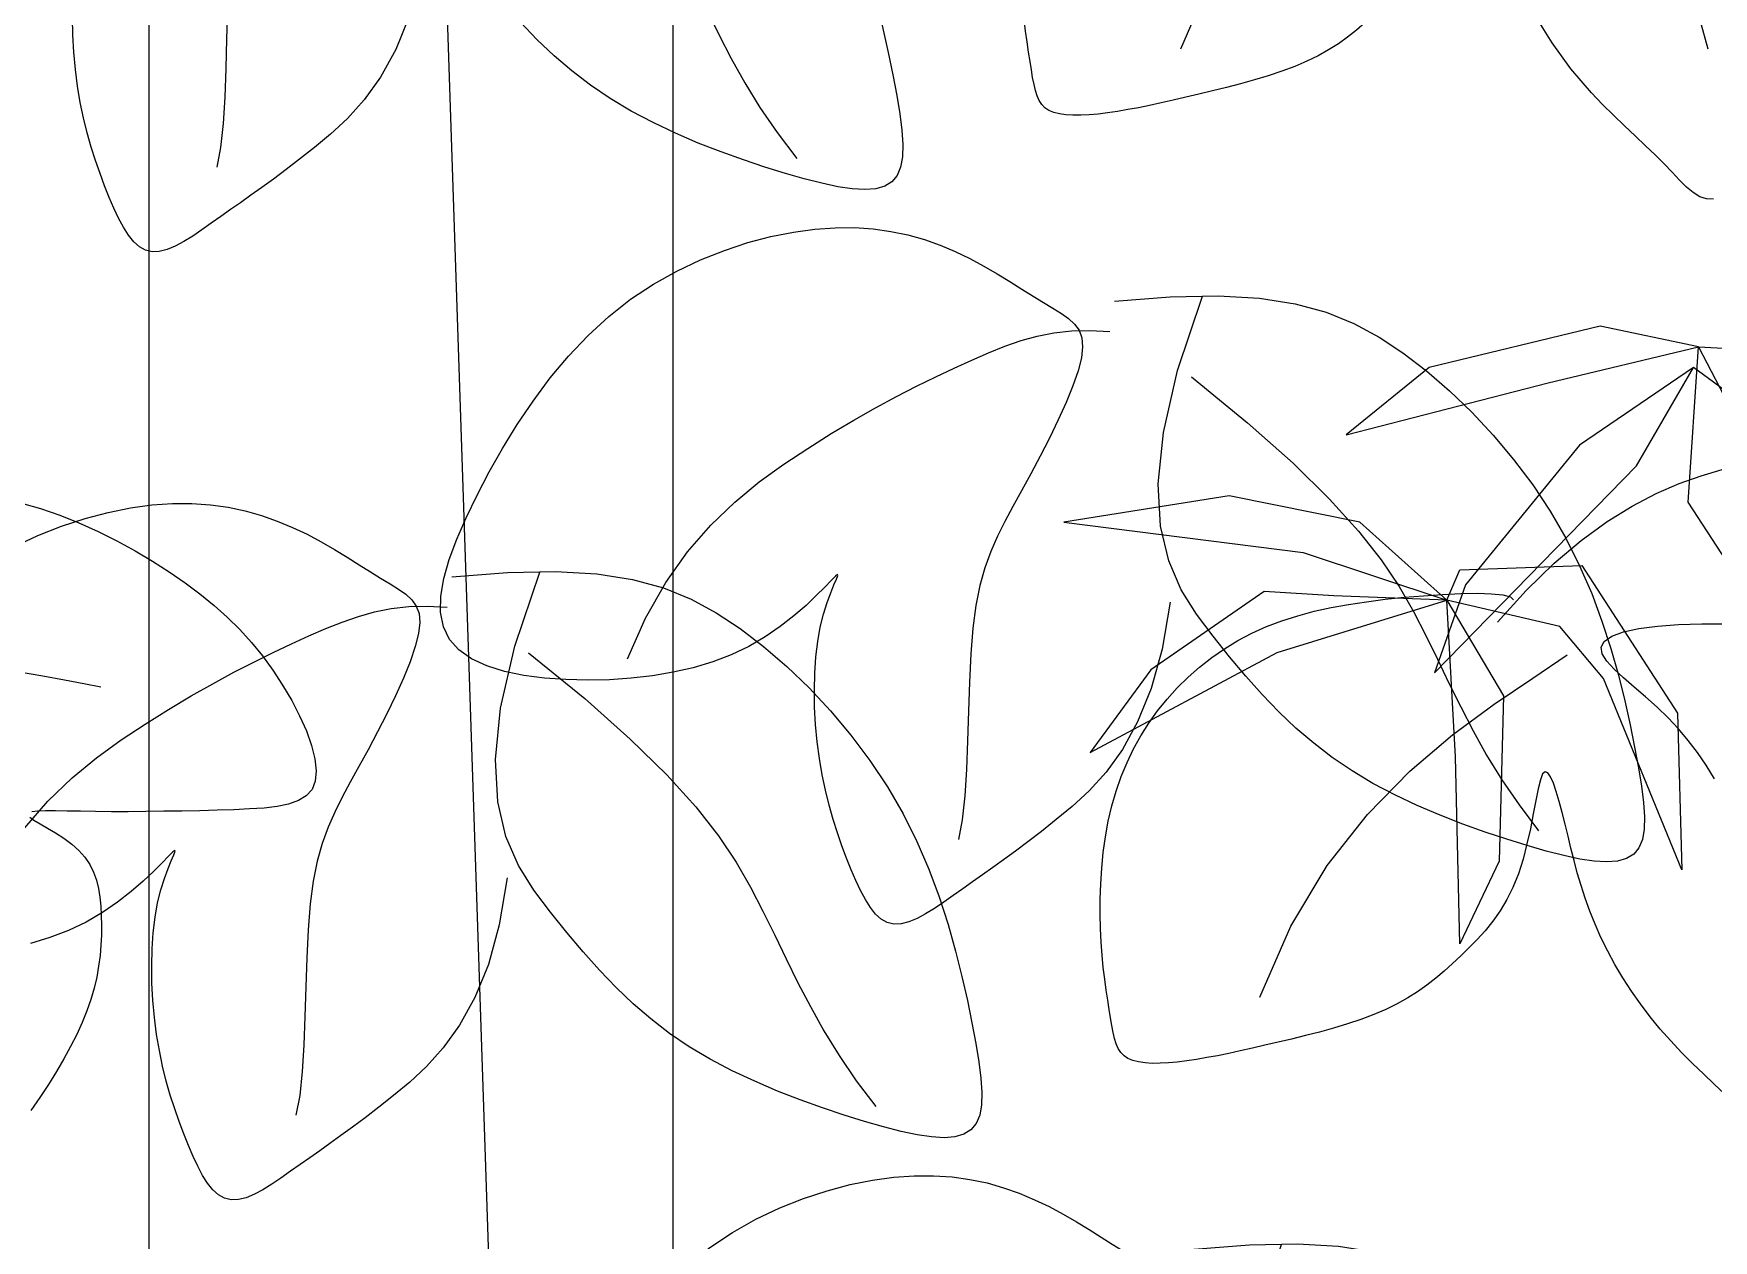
# Model space of a CAD drawing. Header units: millimetres. Extents: x 2 to 5882, y 1831 to 3462.
# Drawn here: x 633.877 to 635.665, y 2702.383 to 2703.669 of the extents above; entities that cross this region are included whole.
import ezdxf

# ---------------------------------------------------------------- set-up
doc = ezdxf.new("R2010")
doc.units = ezdxf.units.MM
for name, color, linetype in [('LH', 94, 'Continuous'), ('LV', 3, 'Continuous'), ('尺寸标注', 4, 'Continuous'), ('标注', 4, 'Continuous')]:
    doc.layers.add(name, color=color, linetype=linetype)

# ---------------------------------------------------------------- blocks, each defined once
blk = doc.blocks.new('茶')
at = {"layer": 'LH'}
for p, q in [((0.6359, 0.5138), (0.6234, 0.511)), ((0.649, 0.5158), (0.6359, 0.5138)), ((0.6627, 0.5169), (0.649, 0.5158)), ((0.6772, 0.5171), (0.6627, 0.5169)), ((0.6925, 0.5163), (0.6772, 0.5171)), ((0.7086, 0.5144), (0.6925, 0.5163)), ((0.7253, 0.5115), (0.7086, 0.5144)), ((0.6003, 0.5032), (0.5895, 0.4983)), ((0.6116, 0.5075), (0.6003, 0.5032)), ((0.6234, 0.511), (0.6116, 0.5075)), ((0.7424, 0.5074), (0.7253, 0.5115)), ((0.7598, 0.5021), (0.7424, 0.5074)), ((0.7773, 0.4955), (0.7598, 0.5021)), ((0.5791, 0.4929), (0.5691, 0.4871)), ((0.5895, 0.4983), (0.5791, 0.4929)), ((0.5597, 0.4809), (0.5507, 0.4747)), ((0.5691, 0.4871), (0.5597, 0.4809)), ((0.5422, 0.4685), (0.5342, 0.4625)), ((0.5507, 0.4747), (0.5422, 0.4685)), ((0.5267, 0.4568), (0.5198, 0.4517)), ((0.5342, 0.4625), (0.5267, 0.4568)), ((-0.5309, 0.4422), (-0.5441, 0.4373)), ((-0.4204, 0.4463), (-0.4357, 0.4494)), ((-0.4043, 0.442), (-0.4204, 0.4463)), ((-0.3874, 0.4363), (-0.4043, 0.442)), ((0.3667, 0.442), (0.3418, 0.4359)), ((0.3957, 0.4461), (0.3667, 0.442)), ((0.4297, 0.4483), (0.3957, 0.4461)), ((0.4289, 0.3956), (0.4069, 0.4467)), ((0.4693, 0.4484), (0.4297, 0.4483)), ((0.5077, 0.4429), (0.5029, 0.4389)), ((0.5134, 0.4471), (0.5077, 0.4429)), ((0.5198, 0.4517), (0.5134, 0.4471)), ((-0.5574, 0.4314), (-0.5705, 0.4248)), ((-0.5441, 0.4373), (-0.5574, 0.4314)), ((-0.3697, 0.4289), (-0.3874, 0.4363)), ((0.3418, 0.4359), (0.3203, 0.4281)), ((0.5016, 0.43), (0.4885, 0.4292)), ((0.4962, 0.4299), (0.4947, 0.4245)), ((0.499, 0.4346), (0.4962, 0.4299)), ((0.5029, 0.4389), (0.499, 0.4346)), ((0.5141, 0.4296), (0.5016, 0.43)), ((0.5261, 0.4283), (0.5141, 0.4296)), ((-0.5835, 0.4176), (-0.5962, 0.4099)), ((-0.5705, 0.4248), (-0.5835, 0.4176)), ((-0.3511, 0.4194), (-0.3697, 0.4289)), ((-0.3316, 0.4076), (-0.3511, 0.4194)), ((0.3014, 0.4186), (0.2844, 0.4074)), ((0.3203, 0.4281), (0.3014, 0.4186)), ((0.4885, 0.4292), (0.4745, 0.4272)), ((0.4947, 0.4245), (0.4947, 0.4181)), ((0.4947, 0.4181), (0.4962, 0.4104)), ((0.5378, 0.426), (0.5261, 0.4283)), ((0.5496, 0.423), (0.5378, 0.426)), ((0.5615, 0.4194), (0.5496, 0.423)), ((0.5739, 0.4152), (0.5615, 0.4194)), ((-0.5962, 0.4099), (-0.6085, 0.4018)), ((-0.3113, 0.393), (-0.3316, 0.4076)), ((0.2844, 0.4074), (0.2684, 0.3948)), ((0.4962, 0.4104), (0.4993, 0.4013)), ((0.5868, 0.4106), (0.5739, 0.4152)), ((0.6003, 0.4055), (0.5868, 0.4106)), ((0.6145, 0.3999), (0.6003, 0.4055)), ((-0.6085, 0.4018), (-0.6203, 0.3934)), ((0.2684, 0.3948), (0.2529, 0.3807)), ((0.4426, 0.3526), (0.4289, 0.3956)), ((0.4993, 0.4013), (0.5039, 0.3909)), ((0.6293, 0.3938), (0.6145, 0.3999)), ((0.6448, 0.387), (0.6293, 0.3938)), ((-0.6315, 0.3849), (-0.642, 0.3762)), ((-0.6203, 0.3934), (-0.6315, 0.3849)), ((-0.2899, 0.3755), (-0.3113, 0.393)), ((0.4195, 0.3903), (0.3825, 0.3546)), ((0.5039, 0.3909), (0.5096, 0.3796)), ((0.6608, 0.3796), (0.6448, 0.387)), ((-0.642, 0.3762), (-0.6519, 0.3675)), ((-0.2676, 0.3546), (-0.2899, 0.3755)), ((-0.2783, 0.3718), (-0.2803, 0.3695)), ((-0.2731, 0.3737), (-0.2783, 0.3718)), ((-0.2652, 0.3752), (-0.2731, 0.3737)), ((-0.2552, 0.3764), (-0.2652, 0.3752)), ((-0.2435, 0.3772), (-0.2552, 0.3764)), ((-0.2305, 0.3776), (-0.2435, 0.3772)), ((-0.2169, 0.3778), (-0.2305, 0.3776)), ((-0.2031, 0.3778), (-0.2169, 0.3778)), ((-0.1896, 0.3775), (-0.2031, 0.3778)), ((-0.1763, 0.3769), (-0.1896, 0.3775)), ((-0.1634, 0.376), (-0.1763, 0.3769)), ((-0.1508, 0.3748), (-0.1634, 0.376)), ((-0.1386, 0.3732), (-0.1508, 0.3748)), ((-0.1267, 0.371), (-0.1386, 0.3732)), ((-0.1152, 0.3684), (-0.1267, 0.371)), ((0.2529, 0.3807), (0.2377, 0.3653)), ((0.5096, 0.3796), (0.5163, 0.3677)), ((0.6776, 0.3714), (0.6608, 0.3796)), ((0.695, 0.3624), (0.6776, 0.3714)), ((-0.6612, 0.3585), (-0.6698, 0.3494)), ((-0.6519, 0.3675), (-0.6612, 0.3585)), ((-0.1041, 0.3652), (-0.1152, 0.3684)), ((-0.0933, 0.3614), (-0.1041, 0.3652)), ((-0.0829, 0.357), (-0.0933, 0.3614)), ((0.2377, 0.3653), (0.2232, 0.3488)), ((0.5163, 0.3677), (0.5235, 0.3554)), ((0.713, 0.3526), (0.695, 0.3624)), ((-0.6698, 0.3494), (-0.6779, 0.3399)), ((-0.0729, 0.352), (-0.0829, 0.357)), ((-0.0634, 0.3465), (-0.0729, 0.352)), ((-0.0542, 0.3405), (-0.0634, 0.3465)), ((0.2232, 0.3488), (0.2094, 0.3313)), ((0.3825, 0.3546), (0.3527, 0.3232)), ((0.4493, 0.3166), (0.4426, 0.3526)), ((0.5235, 0.3554), (0.5311, 0.3431)), ((0.7314, 0.3415), (0.713, 0.3526)), ((-0.6779, 0.3399), (-0.6854, 0.3301)), ((-0.4121, 0.3415), (-0.4295, 0.3399)), ((-0.3956, 0.3424), (-0.4121, 0.3415)), ((-0.3805, 0.3425), (-0.3956, 0.3424)), ((-0.3673, 0.3418), (-0.3805, 0.3425)), ((-0.3562, 0.3403), (-0.3673, 0.3418)), ((-0.3476, 0.338), (-0.3562, 0.3403)), ((-0.342, 0.3348), (-0.3476, 0.338)), ((-0.3395, 0.3308), (-0.342, 0.3348)), ((-0.0455, 0.334), (-0.0542, 0.3405)), ((-0.0372, 0.3271), (-0.0455, 0.334)), ((0.5311, 0.3431), (0.5388, 0.3311)), ((0.7499, 0.3286), (0.7314, 0.3415)), ((-0.6854, 0.3301), (-0.6924, 0.3199)), ((-0.5196, 0.3229), (-0.5359, 0.3187)), ((-0.3427, 0.3206), (-0.3399, 0.3261)), ((-0.3399, 0.3261), (-0.3395, 0.3308)), ((-0.2893, 0.3131), (-0.3149, 0.3274)), ((-0.0294, 0.3198), (-0.0372, 0.3271)), ((0.2094, 0.3313), (0.1964, 0.3129)), ((0.3527, 0.3232), (0.3289, 0.2957)), ((0.5388, 0.3311), (0.5463, 0.3198)), ((0.7683, 0.3137), (0.7499, 0.3286)), ((-0.6924, 0.3199), (-0.699, 0.3092)), ((-0.5645, 0.3109), (-0.5762, 0.3076)), ((-0.551, 0.3147), (-0.5645, 0.3109)), ((-0.5359, 0.3187), (-0.551, 0.3147)), ((-0.3535, 0.3078), (-0.3474, 0.3145)), ((-0.3474, 0.3145), (-0.3427, 0.3206)), ((-0.2604, 0.2968), (-0.2893, 0.3131)), ((-0.022, 0.312), (-0.0294, 0.3198)), ((-0.0151, 0.3039), (-0.022, 0.312)), ((0.1964, 0.3129), (0.1844, 0.2939)), ((0.4502, 0.2866), (0.4493, 0.3166)), ((0.5463, 0.3198), (0.5534, 0.3091)), ((0.7862, 0.2962), (0.7683, 0.3137)), ((-0.699, 0.3092), (-0.705, 0.2981)), ((-0.368, 0.2931), (-0.3605, 0.3006)), ((-0.3605, 0.3006), (-0.3535, 0.3078)), ((-0.0087, 0.2954), (-0.0151, 0.3039)), ((0.5534, 0.3091), (0.56, 0.299)), ((0.56, 0.299), (0.5661, 0.289)), ((-0.7105, 0.2867), (-0.7152, 0.2753)), ((-0.705, 0.2981), (-0.7105, 0.2867)), ((-0.3755, 0.2852), (-0.368, 0.2931)), ((-0.2292, 0.2776), (-0.2604, 0.2968)), ((-0.0028, 0.2865), (-0.0087, 0.2954)), ((0.0026, 0.2772), (-0.0028, 0.2865)), ((0.1844, 0.2939), (0.1736, 0.2742)), ((0.3289, 0.2957), (0.3104, 0.2714)), ((0.4464, 0.2615), (0.4502, 0.2866)), ((0.5661, 0.289), (0.5717, 0.2786)), ((-0.7152, 0.2753), (-0.7191, 0.2642)), ((-0.3894, 0.2685), (-0.3827, 0.277)), ((-0.3827, 0.277), (-0.3755, 0.2852)), ((-0.1968, 0.2544), (-0.2292, 0.2776)), ((0.0076, 0.2676), (0.0026, 0.2772)), ((0.5717, 0.2786), (0.5768, 0.2675)), ((-0.7191, 0.2642), (-0.7219, 0.2537)), ((-0.3956, 0.2598), (-0.3894, 0.2685)), ((0.012, 0.2577), (0.0076, 0.2676)), ((0.1736, 0.2742), (0.1641, 0.2541)), ((0.3104, 0.2714), (0.2961, 0.2496)), ((0.5768, 0.2675), (0.5814, 0.2552)), ((0.6813, 0.2706), (0.6814, 0.2713)), ((0.6825, 0.2682), (0.6813, 0.2706)), ((0.6814, 0.2713), (0.683, 0.2703)), ((0.6846, 0.2642), (0.6825, 0.2682)), ((0.683, 0.2703), (0.6863, 0.2675)), ((0.6873, 0.2588), (0.6846, 0.2642)), ((0.6863, 0.2675), (0.6912, 0.2632)), ((0.6912, 0.2632), (0.6977, 0.2577)), ((-0.7219, 0.2537), (-0.7235, 0.244)), ((-0.4068, 0.2411), (-0.4014, 0.2506)), ((-0.4014, 0.2506), (-0.3956, 0.2598)), ((-0.1643, 0.2264), (-0.1968, 0.2544)), ((0.0159, 0.2474), (0.012, 0.2577)), ((0.1641, 0.2541), (0.156, 0.2338)), ((0.4392, 0.2403), (0.4464, 0.2615)), ((0.5814, 0.2552), (0.5854, 0.2413)), ((0.6905, 0.2521), (0.6873, 0.2588)), ((0.6937, 0.2442), (0.6905, 0.2521)), ((0.6977, 0.2577), (0.7056, 0.2514)), ((0.7056, 0.2514), (0.7148, 0.2447)), ((-0.7235, 0.244), (-0.7237, 0.2354)), ((-0.4118, 0.2311), (-0.4068, 0.2411)), ((-0.2977, 0.2375), (-0.296, 0.2422)), ((-0.296, 0.2422), (-0.2943, 0.2452)), ((-0.2943, 0.2452), (-0.2925, 0.2461)), ((-0.2925, 0.2461), (-0.2906, 0.2447)), ((-0.2906, 0.2447), (-0.2887, 0.2406)), ((-0.2887, 0.2406), (-0.2865, 0.2343)), ((0.0194, 0.2368), (0.0159, 0.2474)), ((0.2961, 0.2496), (0.285, 0.2298)), ((0.4298, 0.222), (0.4392, 0.2403)), ((0.5854, 0.2413), (0.5889, 0.2254)), ((0.6968, 0.2352), (0.6937, 0.2442)), ((0.7148, 0.2447), (0.7251, 0.238)), ((-0.7237, 0.2354), (-0.7224, 0.2281)), ((-0.7224, 0.2281), (-0.7196, 0.2225)), ((-0.3007, 0.2241), (-0.2992, 0.2313)), ((-0.2992, 0.2313), (-0.2977, 0.2375)), ((-0.2865, 0.2343), (-0.2842, 0.2263)), ((0.0223, 0.2259), (0.0194, 0.2368)), ((0.156, 0.2338), (0.1491, 0.2134)), ((0.285, 0.2298), (0.2763, 0.2113)), ((0.4479, 0.2322), (0.4563, 0.1995)), ((0.6994, 0.2252), (0.6968, 0.2352)), ((0.7251, 0.238), (0.7363, 0.2315)), ((0.7363, 0.2315), (0.7485, 0.2257)), ((-0.7196, 0.2225), (-0.7152, 0.2183)), ((-0.7152, 0.2183), (-0.7094, 0.2154)), ((-0.7094, 0.2154), (-0.7022, 0.2135)), ((-0.6389, 0.2141), (-0.6263, 0.2149)), ((-0.6263, 0.2149), (-0.6135, 0.2158)), ((-0.6135, 0.2158), (-0.6008, 0.2167)), ((-0.6008, 0.2167), (-0.5883, 0.2176)), ((-0.5883, 0.2176), (-0.5764, 0.2186)), ((-0.5764, 0.2186), (-0.5651, 0.2197)), ((-0.5651, 0.2197), (-0.5546, 0.2207)), ((-0.5546, 0.2207), (-0.5452, 0.2217)), ((-0.5452, 0.2217), (-0.5368, 0.2225)), ((-0.5368, 0.2225), (-0.5298, 0.2231)), ((-0.5298, 0.2231), (-0.5242, 0.2233)), ((-0.5211, 0.2172), (-0.5252, 0.2143)), ((-0.5242, 0.2233), (-0.5201, 0.2232)), ((-0.5183, 0.2196), (-0.5211, 0.2172)), ((-0.3035, 0.2077), (-0.3022, 0.2161)), ((-0.3022, 0.2161), (-0.3007, 0.2241)), ((-0.2842, 0.2263), (-0.2816, 0.2169)), ((-0.2816, 0.2169), (-0.2787, 0.2066)), ((-0.1329, 0.1926), (-0.1643, 0.2264)), ((0.0248, 0.2149), (0.0223, 0.2259)), ((0.0268, 0.2039), (0.0248, 0.2149)), ((0.4194, 0.2055), (0.4298, 0.222)), ((0.5889, 0.2254), (0.5919, 0.2073)), ((0.7016, 0.2143), (0.6994, 0.2252)), ((0.7485, 0.2257), (0.7614, 0.2208)), ((0.7614, 0.2208), (0.7749, 0.2169)), ((0.7749, 0.2169), (0.789, 0.2139)), ((-0.7022, 0.2135), (-0.6939, 0.2125)), ((-0.6939, 0.2125), (-0.6846, 0.2122)), ((-0.6846, 0.2122), (-0.6743, 0.2124)), ((-0.6743, 0.2124), (-0.6631, 0.2128)), ((-0.6631, 0.2128), (-0.6513, 0.2134)), ((-0.6513, 0.2134), (-0.6389, 0.2141)), ((-0.5355, 0.2069), (-0.5411, 0.2027)), ((-0.5301, 0.2108), (-0.5355, 0.2069)), ((-0.5252, 0.2143), (-0.5301, 0.2108)), ((-0.3049, 0.1991), (-0.3035, 0.2077)), ((-0.2787, 0.2066), (-0.2754, 0.196)), ((0.0285, 0.1929), (0.0268, 0.2039)), ((0.1491, 0.2134), (0.1435, 0.1932)), ((0.2763, 0.2113), (0.269, 0.1935)), ((0.4089, 0.19), (0.4194, 0.2055)), ((0.5919, 0.2073), (0.5945, 0.1875)), ((0.7034, 0.2029), (0.7016, 0.2143)), ((0.7046, 0.191), (0.7034, 0.2029)), ((-0.5511, 0.1931), (-0.555, 0.188)), ((-0.5464, 0.198), (-0.5511, 0.1931)), ((-0.5411, 0.2027), (-0.5464, 0.198)), ((-0.3063, 0.1904), (-0.3049, 0.1991)), ((-0.2754, 0.196), (-0.2717, 0.1854)), ((-0.1035, 0.1519), (-0.1329, 0.1926)), ((0.0297, 0.1821), (0.0285, 0.1929)), ((0.1435, 0.1932), (0.1388, 0.1733)), ((0.269, 0.1935), (0.2621, 0.176)), ((0.4563, 0.1995), (0.4664, 0.1721)), ((0.7055, 0.1788), (0.7046, 0.191)), ((-0.558, 0.1826), (-0.5602, 0.1769)), ((-0.555, 0.188), (-0.558, 0.1826)), ((-0.3093, 0.1726), (-0.3077, 0.1815)), ((-0.3077, 0.1815), (-0.3063, 0.1904)), ((-0.2717, 0.1854), (-0.2676, 0.1753)), ((0.0307, 0.1715), (0.0297, 0.1821)), ((0.3986, 0.1753), (0.4089, 0.19)), ((0.5945, 0.1875), (0.5969, 0.1669)), ((-0.5617, 0.1711), (-0.5627, 0.165)), ((-0.5602, 0.1769), (-0.5617, 0.1711)), ((-0.3112, 0.1634), (-0.3093, 0.1726)), ((-0.2676, 0.1753), (-0.2629, 0.1661)), ((0.0313, 0.1614), (0.0307, 0.1715)), ((0.1388, 0.1733), (0.1351, 0.154)), ((0.2621, 0.176), (0.2554, 0.1585)), ((0.3881, 0.1614), (0.3986, 0.1753)), ((0.4664, 0.1721), (0.4779, 0.1494)), ((0.7058, 0.1665), (0.7055, 0.1788)), ((-0.5632, 0.1588), (-0.5633, 0.1523)), ((-0.5627, 0.165), (-0.5632, 0.1588)), ((-0.3133, 0.1542), (-0.3112, 0.1634)), ((-0.2629, 0.1661), (-0.2579, 0.1578)), ((-0.2579, 0.1578), (-0.2524, 0.1503)), ((0.0316, 0.1516), (0.0313, 0.1614)), ((0.2554, 0.1585), (0.2485, 0.1409)), ((0.3774, 0.1482), (0.3881, 0.1614)), ((0.5969, 0.1669), (0.5992, 0.1461)), ((0.7057, 0.1542), (0.7058, 0.1665)), ((-0.5633, 0.1523), (-0.5631, 0.1457)), ((-0.5631, 0.1457), (-0.5627, 0.1389)), ((-0.3188, 0.1352), (-0.3159, 0.1448)), ((-0.3159, 0.1448), (-0.3133, 0.1542)), ((-0.2524, 0.1503), (-0.2466, 0.1434)), ((-0.2466, 0.1434), (-0.2406, 0.1371)), ((-0.0774, 0.1035), (-0.1035, 0.1519)), ((0.0317, 0.1423), (0.0316, 0.1516)), ((0.1351, 0.154), (0.1321, 0.1356)), ((0.3663, 0.1357), (0.3774, 0.1482)), ((0.4779, 0.1494), (0.4903, 0.1308)), ((0.5992, 0.1461), (0.6017, 0.1259)), ((0.7052, 0.1422), (0.7057, 0.1542)), ((-0.5627, 0.1389), (-0.5621, 0.1319)), ((-0.5621, 0.1319), (-0.5611, 0.1248)), ((-0.3222, 0.1254), (-0.3188, 0.1352)), ((-0.2406, 0.1371), (-0.2345, 0.1313)), ((-0.2345, 0.1313), (-0.2282, 0.1259)), ((0.0313, 0.1252), (0.0316, 0.1335)), ((0.0316, 0.1335), (0.0317, 0.1423)), ((0.1321, 0.1356), (0.1297, 0.1182)), ((0.2485, 0.1409), (0.2411, 0.1232)), ((0.3546, 0.1239), (0.3663, 0.1357)), ((0.7042, 0.1306), (0.7052, 0.1422)), ((-0.5611, 0.1248), (-0.5599, 0.1175)), ((-0.3262, 0.1155), (-0.3222, 0.1254)), ((-0.2282, 0.1259), (-0.2219, 0.1207)), ((-0.2219, 0.1207), (-0.2156, 0.1158)), ((0.0309, 0.1175), (0.0313, 0.1252)), ((0.2411, 0.1232), (0.233, 0.1052)), ((0.3423, 0.1126), (0.3546, 0.1239)), ((0.4903, 0.1308), (0.5032, 0.1157)), ((0.6017, 0.1259), (0.6044, 0.1072)), ((0.7011, 0.1086), (0.7028, 0.1194)), ((0.7028, 0.1194), (0.7042, 0.1306)), ((-0.5599, 0.1175), (-0.5582, 0.11)), ((-0.5582, 0.11), (-0.5562, 0.1025)), ((-0.3305, 0.1056), (-0.3262, 0.1155)), ((-0.2156, 0.1158), (-0.2093, 0.111)), ((-0.2093, 0.111), (-0.2029, 0.1064)), ((0.0299, 0.1036), (0.0304, 0.1103)), ((0.0304, 0.1103), (0.0309, 0.1175)), ((0.1297, 0.1182), (0.1278, 0.1021)), ((0.3291, 0.102), (0.3423, 0.1126)), ((0.5032, 0.1157), (0.5162, 0.1035)), ((0.6991, 0.0983), (0.7011, 0.1086)), ((-0.5562, 0.1025), (-0.5537, 0.0948)), ((-0.4504, 0.0723), (-0.4458, 0.0975)), ((-0.3406, 0.0858), (-0.3354, 0.0957)), ((-0.3354, 0.0957), (-0.3305, 0.1056)), ((-0.2029, 0.1064), (-0.1962, 0.102)), ((-0.1962, 0.102), (-0.1893, 0.0979)), ((-0.1893, 0.0979), (-0.182, 0.0941)), ((0.029, 0.092), (0.0294, 0.0975)), ((0.0294, 0.0975), (0.0299, 0.1036)), ((0.1278, 0.1021), (0.1262, 0.0874)), ((0.233, 0.1052), (0.2237, 0.0869)), ((0.3151, 0.092), (0.3291, 0.102)), ((0.5162, 0.1035), (0.529, 0.0934)), ((0.6044, 0.1072), (0.6076, 0.0905)), ((0.6968, 0.0885), (0.6991, 0.0983)), ((-0.5537, 0.0948), (-0.5507, 0.087)), ((-0.5507, 0.087), (-0.5472, 0.0791)), ((-0.3463, 0.0761), (-0.3406, 0.0858)), ((-0.182, 0.0941), (-0.1742, 0.0905)), ((-0.1742, 0.0905), (-0.1659, 0.0873)), ((-0.1659, 0.0873), (-0.157, 0.0843)), ((-0.157, 0.0843), (-0.1476, 0.0817)), ((0.0278, 0.0827), (0.0284, 0.0871)), ((0.0284, 0.0871), (0.029, 0.092)), ((0.1262, 0.0874), (0.1252, 0.0742)), ((0.2237, 0.0869), (0.213, 0.0681)), ((0.3002, 0.0825), (0.3151, 0.092)), ((0.529, 0.0934), (0.5412, 0.085)), ((0.5412, 0.085), (0.5524, 0.0775)), ((0.6076, 0.0905), (0.6115, 0.0768)), ((0.6944, 0.0791), (0.6968, 0.0885)), ((-0.5472, 0.0791), (-0.5432, 0.0711)), ((-0.3523, 0.0665), (-0.3463, 0.0761)), ((-0.1476, 0.0817), (-0.1378, 0.0793)), ((-0.1378, 0.0793), (-0.1278, 0.0772)), ((-0.1278, 0.0772), (-0.1176, 0.0752)), ((-0.1176, 0.0752), (-0.1075, 0.0735)), ((-0.1075, 0.0735), (-0.0974, 0.0719)), ((-0.0974, 0.0719), (-0.0876, 0.0704)), ((0.0221, 0.0699), (0.0242, 0.0724)), ((0.0242, 0.0724), (0.0258, 0.0754)), ((0.0258, 0.0754), (0.0269, 0.0788)), ((0.0269, 0.0788), (0.0278, 0.0827)), ((0.1252, 0.0742), (0.1247, 0.0625)), ((0.2694, 0.0654), (0.2849, 0.0737)), ((0.2849, 0.0737), (0.3002, 0.0825)), ((0.5524, 0.0775), (0.5626, 0.0709)), ((0.6919, 0.0701), (0.6944, 0.0791)), ((-0.5432, 0.0711), (-0.5387, 0.063)), ((-0.5387, 0.063), (-0.5336, 0.0548)), ((-0.3588, 0.0572), (-0.3523, 0.0665)), ((-0.0876, 0.0704), (-0.0782, 0.069)), ((-0.0782, 0.069), (-0.0691, 0.0677)), ((-0.0691, 0.0677), (-0.0604, 0.0665)), ((-0.0604, 0.0665), (-0.0521, 0.0654)), ((-0.0521, 0.0654), (-0.0441, 0.0644)), ((-0.0441, 0.0644), (-0.0364, 0.0637)), ((-0.0364, 0.0637), (-0.029, 0.063)), ((-0.029, 0.063), (-0.0219, 0.0626)), ((-0.0219, 0.0626), (-0.0152, 0.0623)), ((-0.0152, 0.0623), (-0.0088, 0.0623)), ((-0.0088, 0.0623), (-0.0029, 0.0625)), ((-0.0029, 0.0625), (0.0027, 0.0629)), ((0.0027, 0.0629), (0.0077, 0.0636)), ((0.0077, 0.0636), (0.0122, 0.0647)), ((0.0122, 0.0647), (0.0162, 0.0661)), ((0.0162, 0.0661), (0.0195, 0.0678)), ((0.0195, 0.0678), (0.0221, 0.0699)), ((0.1247, 0.0625), (0.1249, 0.0523)), ((0.213, 0.0681), (0.2006, 0.0487)), ((0.2538, 0.0578), (0.2694, 0.0654)), ((0.5626, 0.0709), (0.572, 0.065)), ((0.572, 0.065), (0.5808, 0.0597)), ((0.5808, 0.0597), (0.589, 0.0548)), ((0.6866, 0.0537), (0.6893, 0.0617)), ((0.6893, 0.0617), (0.6919, 0.0701)), ((-0.5336, 0.0548), (-0.5281, 0.0465)), ((-0.3725, 0.0394), (-0.3655, 0.0482)), ((-0.3655, 0.0482), (-0.3588, 0.0572)), ((0.1249, 0.0523), (0.1258, 0.0436)), ((0.2237, 0.0444), (0.2385, 0.0508)), ((0.2385, 0.0508), (0.2538, 0.0578)), ((0.589, 0.0548), (0.5967, 0.0502)), ((0.5967, 0.0502), (0.6042, 0.0459)), ((0.6839, 0.0464), (0.6866, 0.0537)), ((-0.5281, 0.0465), (-0.5222, 0.038)), ((-0.5222, 0.038), (-0.5158, 0.0294)), ((-0.3796, 0.031), (-0.3725, 0.0394)), ((0.1258, 0.0436), (0.1277, 0.0364)), ((0.1277, 0.0364), (0.1307, 0.0307)), ((0.1965, 0.0338), (0.2096, 0.0388)), ((0.2096, 0.0388), (0.2237, 0.0444)), ((0.6042, 0.0459), (0.6114, 0.0416)), ((0.6114, 0.0416), (0.6186, 0.0374)), ((0.6186, 0.0374), (0.6257, 0.0332)), ((0.6779, 0.0339), (0.681, 0.0397)), ((0.681, 0.0397), (0.6839, 0.0464)), ((-0.5158, 0.0294), (-0.5089, 0.0207)), ((-0.3867, 0.0229), (-0.3796, 0.031)), ((0.1307, 0.0307), (0.1348, 0.0265)), ((0.1348, 0.0265), (0.1401, 0.0239)), ((0.1401, 0.0239), (0.1466, 0.0226)), ((0.1543, 0.0226), (0.1632, 0.0239)), ((0.1632, 0.0239), (0.1732, 0.0262)), ((0.1732, 0.0262), (0.1843, 0.0296)), ((0.1843, 0.0296), (0.1965, 0.0338)), ((0.6257, 0.0332), (0.6325, 0.0294)), ((0.6325, 0.0294), (0.6392, 0.026)), ((0.6392, 0.026), (0.6455, 0.0233)), ((0.6668, 0.0222), (0.6709, 0.025)), ((0.6709, 0.025), (0.6746, 0.0289)), ((0.6746, 0.0289), (0.6779, 0.0339)), ((-0.5089, 0.0207), (-0.5017, 0.0119)), ((-0.4004, 0.0076), (-0.3937, 0.0151)), ((-0.3937, 0.0151), (-0.3867, 0.0229)), ((0.1466, 0.0226), (0.1543, 0.0226)), ((0.6455, 0.0233), (0.6515, 0.0213)), ((0.6515, 0.0213), (0.6571, 0.0204)), ((0.6571, 0.0204), (0.6622, 0.0207)), ((0.6622, 0.0207), (0.6668, 0.0222)), ((-0.4125, -0.0064), (-0.4067, 0.0005)), ((-0.4067, 0.0005), (-0.4004, 0.0076)), ((-0.4178, -0.0128), (-0.4125, -0.0064)), ((0.1384, -0.0085), (0.1265, -0.012)), ((0.1508, -0.0057), (0.1384, -0.0085)), ((0.1639, -0.0037), (0.1508, -0.0057)), ((0.1776, -0.0026), (0.1639, -0.0037)), ((0.1921, -0.0024), (0.1776, -0.0026)), ((0.2074, -0.0032), (0.1921, -0.0024)), ((0.2235, -0.005), (0.2074, -0.0032)), ((0.2402, -0.008), (0.2235, -0.005)), ((0.2573, -0.0121), (0.2402, -0.008)), ((-0.4271, -0.0241), (-0.4226, -0.0188)), ((-0.4226, -0.0188), (-0.4178, -0.0128)), ((0.1044, -0.0212), (0.094, -0.0266)), ((0.1152, -0.0163), (0.1044, -0.0212)), ((0.1265, -0.012), (0.1152, -0.0163)), ((0.2747, -0.0174), (0.2573, -0.0121)), ((0.2922, -0.024), (0.2747, -0.0174)), ((-0.4455, -0.0342), (-0.4405, -0.0337)), ((-0.4405, -0.0337), (-0.4359, -0.0317)), ((-0.4359, -0.0317), (-0.4314, -0.0284)), ((-0.4314, -0.0284), (-0.4271, -0.0241)), ((0.0841, -0.0324), (0.0746, -0.0386)), ((0.094, -0.0266), (0.0841, -0.0324)), ((0.3095, -0.0319), (0.2922, -0.024)), ((0.3265, -0.0412), (0.3095, -0.0319)), ((0.0656, -0.0448), (0.0571, -0.051)), ((0.0746, -0.0386), (0.0656, -0.0448)), ((0.343, -0.052), (0.3265, -0.0412)), ((0.0491, -0.057), (0.0416, -0.0627)), ((0.0571, -0.051), (0.0491, -0.057)), ((0.3587, -0.0642), (0.343, -0.052)), ((-0.0554, -0.0712), (-0.0894, -0.0734)), ((-0.0158, -0.0711), (-0.0554, -0.0712)), ((0.0347, -0.0678), (0.0283, -0.0724)), ((0.0416, -0.0627), (0.0347, -0.0678)), ((0.3738, -0.0777), (0.3587, -0.0642)), ((-0.1184, -0.0775), (-0.1433, -0.0836)), ((-0.0894, -0.0734), (-0.1184, -0.0775)), ((-0.0562, -0.1239), (-0.0782, -0.0728)), ((0.0178, -0.0806), (0.0139, -0.0849)), ((0.0226, -0.0766), (0.0178, -0.0806)), ((0.0283, -0.0724), (0.0226, -0.0766)), ((0.388, -0.0921), (0.3738, -0.0777)), ((-0.1648, -0.0914), (-0.1836, -0.1009)), ((-0.1433, -0.0836), (-0.1648, -0.0914)), ((0.0034, -0.0903), (-0.0106, -0.0923)), ((0.0165, -0.0895), (0.0034, -0.0903)), ((0.0111, -0.0896), (0.0096, -0.095)), ((0.0096, -0.095), (0.0096, -0.1014)), ((0.0139, -0.0849), (0.0111, -0.0896)), ((0.029, -0.0899), (0.0165, -0.0895)), ((0.041, -0.0912), (0.029, -0.0899)), ((0.0527, -0.0935), (0.041, -0.0912)), ((0.0645, -0.0965), (0.0527, -0.0935)), ((0.4015, -0.1074), (0.388, -0.0921)), ((-0.1836, -0.1009), (-0.2007, -0.1121)), ((0.0096, -0.1014), (0.0111, -0.1091)), ((0.0764, -0.1001), (0.0645, -0.0965)), ((0.0888, -0.1043), (0.0764, -0.1001)), ((0.1017, -0.1089), (0.0888, -0.1043)), ((-0.2007, -0.1121), (-0.2167, -0.1247)), ((0.0111, -0.1091), (0.0142, -0.1182)), ((0.0142, -0.1182), (0.0188, -0.1286)), ((0.1152, -0.114), (0.1017, -0.1089)), ((0.1294, -0.1196), (0.1152, -0.114)), ((0.4141, -0.1231), (0.4015, -0.1074)), ((-0.2167, -0.1247), (-0.2322, -0.1388)), ((-0.0656, -0.1292), (-0.1026, -0.1649)), ((-0.0425, -0.1669), (-0.0562, -0.1239)), ((0.0188, -0.1286), (0.0245, -0.1399)), ((0.1442, -0.1257), (0.1294, -0.1196)), ((0.1597, -0.1325), (0.1442, -0.1257)), ((0.4259, -0.1391), (0.4141, -0.1231)), ((-0.2322, -0.1388), (-0.2474, -0.1542)), ((0.0245, -0.1399), (0.0312, -0.1518)), ((0.1758, -0.1399), (0.1597, -0.1325)), ((0.1925, -0.1481), (0.1758, -0.1399)), ((0.4367, -0.155), (0.4259, -0.1391)), ((-0.2474, -0.1542), (-0.2619, -0.1707)), ((0.0312, -0.1518), (0.0384, -0.1641)), ((0.2099, -0.1571), (0.1925, -0.1481)), ((-0.1026, -0.1649), (-0.1324, -0.1963)), ((-0.0358, -0.2029), (-0.0425, -0.1669)), ((0.0384, -0.1641), (0.046, -0.1764)), ((0.2279, -0.1669), (0.2099, -0.1571)), ((0.2463, -0.178), (0.2279, -0.1669)), ((0.4467, -0.1707), (0.4367, -0.155)), ((-0.2619, -0.1707), (-0.2757, -0.1882)), ((0.046, -0.1764), (0.0537, -0.1884)), ((0.2648, -0.1909), (0.2463, -0.178)), ((0.4558, -0.186), (0.4467, -0.1707)), ((-0.2757, -0.1882), (-0.2887, -0.2066)), ((0.0537, -0.1884), (0.0612, -0.1997)), ((0.4636, -0.2006), (0.4558, -0.186)), ((-0.1324, -0.1963), (-0.1562, -0.2238)), ((0.0612, -0.1997), (0.0683, -0.2103)), ((0.2832, -0.2058), (0.2648, -0.1909)), ((0.4702, -0.2145), (0.4636, -0.2006)), ((-0.2887, -0.2066), (-0.3007, -0.2256)), ((-0.0349, -0.2329), (-0.0358, -0.2029)), ((0.0683, -0.2103), (0.0749, -0.2205)), ((0.3011, -0.2233), (0.2832, -0.2058)), ((0.4751, -0.2277), (0.4702, -0.2145)), ((-0.3007, -0.2256), (-0.3115, -0.2453)), ((-0.1562, -0.2238), (-0.1747, -0.2481)), ((0.0749, -0.2205), (0.081, -0.2305)), ((0.3184, -0.2437), (0.3011, -0.2233)), ((-0.0387, -0.258), (-0.0349, -0.2329)), ((0.081, -0.2305), (0.0866, -0.2409)), ((0.4782, -0.2401), (0.4751, -0.2277)), ((-0.3115, -0.2453), (-0.321, -0.2654)), ((-0.1747, -0.2481), (-0.189, -0.2699)), ((0.0866, -0.2409), (0.0917, -0.252)), ((0.1962, -0.2489), (0.1963, -0.2482)), ((0.1974, -0.2513), (0.1962, -0.2489)), ((0.1963, -0.2482), (0.1979, -0.2492)), ((0.1979, -0.2492), (0.2012, -0.252)), ((0.3347, -0.2676), (0.3184, -0.2437)), ((0.4794, -0.2514), (0.4782, -0.2401)), ((-0.0459, -0.2792), (-0.0387, -0.258)), ((0.0917, -0.252), (0.0963, -0.2643)), ((0.1995, -0.2553), (0.1974, -0.2513)), ((0.2022, -0.2607), (0.1995, -0.2553)), ((0.2012, -0.252), (0.2062, -0.2563)), ((0.2054, -0.2674), (0.2022, -0.2607)), ((0.2062, -0.2563), (0.2127, -0.2618)), ((0.2127, -0.2618), (0.2205, -0.2681)), ((0.4747, -0.2711), (0.4783, -0.2618)), ((0.4783, -0.2618), (0.4794, -0.2514)), ((-0.321, -0.2654), (-0.3291, -0.2857)), ((-0.189, -0.2699), (-0.2001, -0.2897)), ((0.0963, -0.2643), (0.1003, -0.2782)), ((0.2086, -0.2753), (0.2054, -0.2674)), ((0.2205, -0.2681), (0.2297, -0.2748)), ((0.3498, -0.2953), (0.3347, -0.2676)), ((0.4686, -0.2792), (0.4747, -0.2711)), ((-0.3291, -0.2857), (-0.336, -0.3061)), ((-0.0553, -0.2975), (-0.0459, -0.2792)), ((0.1003, -0.2782), (0.1038, -0.2941)), ((0.2117, -0.2843), (0.2086, -0.2753)), ((0.2143, -0.2943), (0.2117, -0.2843)), ((0.2297, -0.2748), (0.24, -0.2815)), ((0.24, -0.2815), (0.2513, -0.288)), ((0.4498, -0.292), (0.4602, -0.2861)), ((0.4602, -0.2861), (0.4686, -0.2792)), ((-0.2001, -0.2897), (-0.2088, -0.3082)), ((-0.0657, -0.314), (-0.0553, -0.2975)), ((-0.0372, -0.2873), (-0.0288, -0.32)), ((0.1038, -0.2941), (0.1068, -0.3122)), ((0.2165, -0.3052), (0.2143, -0.2943)), ((0.2513, -0.288), (0.2634, -0.2938)), ((0.2634, -0.2938), (0.2763, -0.2987)), ((0.4242, -0.301), (0.4377, -0.297)), ((0.4377, -0.297), (0.4498, -0.292)), ((-0.336, -0.3061), (-0.3416, -0.3263)), ((-0.2088, -0.3082), (-0.2161, -0.326)), ((0.2183, -0.3166), (0.2165, -0.3052)), ((0.2763, -0.2987), (0.2898, -0.3026)), ((0.2898, -0.3026), (0.3039, -0.3056)), ((0.3039, -0.3056), (0.3184, -0.3076)), ((0.3184, -0.3076), (0.3333, -0.3089)), ((0.3333, -0.3089), (0.3485, -0.3094)), ((0.3485, -0.3094), (0.3639, -0.3091)), ((0.3639, -0.3091), (0.3793, -0.3081)), ((0.3793, -0.3081), (0.3947, -0.3065)), ((0.3947, -0.3065), (0.4098, -0.3041)), ((0.4098, -0.3041), (0.4242, -0.301)), ((-0.0761, -0.3295), (-0.0657, -0.314)), ((-0.0288, -0.32), (-0.0187, -0.3474)), ((0.1068, -0.3122), (0.1094, -0.332)), ((0.2195, -0.3285), (0.2183, -0.3166)), ((-0.3416, -0.3263), (-0.3463, -0.3462)), ((-0.2161, -0.326), (-0.223, -0.3435)), ((-0.0865, -0.3442), (-0.0761, -0.3295)), ((0.1094, -0.332), (0.1118, -0.3526)), ((0.2204, -0.3407), (0.2195, -0.3285)), ((-0.223, -0.3435), (-0.2297, -0.361)), ((-0.097, -0.3581), (-0.0865, -0.3442)), ((0.2207, -0.353), (0.2204, -0.3407)), ((-0.3463, -0.3462), (-0.35, -0.3655)), ((-0.0187, -0.3474), (-0.0072, -0.3701)), ((0.1118, -0.3526), (0.1142, -0.3734)), ((0.2206, -0.3653), (0.2207, -0.353)), ((-0.35, -0.3655), (-0.353, -0.3839)), ((-0.2297, -0.361), (-0.2366, -0.3786)), ((-0.1077, -0.3713), (-0.097, -0.3581)), ((0.2201, -0.3773), (0.2206, -0.3653)), ((-0.2366, -0.3786), (-0.244, -0.3963)), ((-0.1188, -0.3838), (-0.1077, -0.3713)), ((-0.0072, -0.3701), (0.0052, -0.3887)), ((0.1142, -0.3734), (0.1166, -0.3936)), ((0.2191, -0.3889), (0.2201, -0.3773)), ((-0.353, -0.3839), (-0.3554, -0.4013)), ((-0.1305, -0.3956), (-0.1188, -0.3838)), ((0.0052, -0.3887), (0.0181, -0.4038)), ((0.2177, -0.4001), (0.2191, -0.3889)), ((-0.3554, -0.4013), (-0.3573, -0.4174)), ((-0.244, -0.3963), (-0.2521, -0.4143)), ((-0.1428, -0.4069), (-0.1305, -0.3956)), ((0.0181, -0.4038), (0.0312, -0.416)), ((0.1166, -0.3936), (0.1194, -0.4123)), ((0.216, -0.4109), (0.2177, -0.4001)), ((-0.2521, -0.4143), (-0.2614, -0.4326)), ((-0.156, -0.4175), (-0.1428, -0.4069)), ((0.0312, -0.416), (0.044, -0.4261)), ((0.1194, -0.4123), (0.1226, -0.429)), ((0.214, -0.4212), (0.216, -0.4109)), ((-0.3573, -0.4174), (-0.3588, -0.4321)), ((-0.1848, -0.437), (-0.17, -0.4275)), ((-0.17, -0.4275), (-0.156, -0.4175)), ((0.044, -0.4261), (0.0561, -0.4345)), ((0.1226, -0.429), (0.1264, -0.4427)), ((0.2117, -0.431), (0.214, -0.4212)), ((-0.3588, -0.4321), (-0.3599, -0.4453)), ((-0.2614, -0.4326), (-0.2721, -0.4514)), ((-0.2001, -0.4458), (-0.1848, -0.437)), ((0.0561, -0.4345), (0.0673, -0.442)), ((0.2068, -0.4494), (0.2093, -0.4404)), ((0.2093, -0.4404), (0.2117, -0.431)), ((-0.3599, -0.4453), (-0.3604, -0.457)), ((-0.2721, -0.4514), (-0.2844, -0.4708)), ((-0.2157, -0.4541), (-0.2001, -0.4458)), ((0.0673, -0.442), (0.0775, -0.4486)), ((0.0775, -0.4486), (0.0869, -0.4545)), ((0.2042, -0.4578), (0.2068, -0.4494)), ((-0.3604, -0.457), (-0.3602, -0.4672)), ((-0.2466, -0.4687), (-0.2312, -0.4617)), ((-0.2312, -0.4617), (-0.2157, -0.4541)), ((0.0869, -0.4545), (0.0957, -0.4598)), ((0.0957, -0.4598), (0.1039, -0.4647)), ((0.1039, -0.4647), (0.1116, -0.4692)), ((0.2015, -0.4658), (0.2042, -0.4578)), ((-0.3602, -0.4672), (-0.3593, -0.4759)), ((-0.3593, -0.4759), (-0.3573, -0.4831)), ((-0.2755, -0.4807), (-0.2614, -0.475)), ((-0.2614, -0.475), (-0.2466, -0.4687)), ((0.1116, -0.4692), (0.1191, -0.4736)), ((0.1191, -0.4736), (0.1263, -0.4779)), ((0.1959, -0.4798), (0.1988, -0.4731)), ((0.1988, -0.4731), (0.2015, -0.4658)), ((-0.3573, -0.4831), (-0.3544, -0.4888)), ((-0.3544, -0.4888), (-0.3503, -0.493)), ((-0.3008, -0.4899), (-0.2886, -0.4857)), ((-0.2886, -0.4857), (-0.2755, -0.4807)), ((0.1263, -0.4779), (0.1335, -0.4821)), ((0.1335, -0.4821), (0.1406, -0.4863)), ((0.1406, -0.4863), (0.1475, -0.4901)), ((0.1895, -0.4906), (0.1928, -0.4856)), ((0.1928, -0.4856), (0.1959, -0.4798)), ((-0.3503, -0.493), (-0.345, -0.4956)), ((-0.345, -0.4956), (-0.3385, -0.4969)), ((-0.3385, -0.4969), (-0.3307, -0.4969)), ((-0.3307, -0.4969), (-0.3219, -0.4956)), ((-0.3219, -0.4956), (-0.3118, -0.4933)), ((-0.3118, -0.4933), (-0.3008, -0.4899)), ((0.1475, -0.4901), (0.1541, -0.4935)), ((0.1541, -0.4935), (0.1604, -0.4962)), ((0.1604, -0.4962), (0.1664, -0.4982)), ((0.1664, -0.4982), (0.172, -0.4991)), ((0.172, -0.4991), (0.1771, -0.4988)), ((0.1771, -0.4988), (0.1817, -0.4973)), ((0.1817, -0.4973), (0.1858, -0.4945)), ((0.1858, -0.4945), (0.1895, -0.4906))]:
    blk.add_line(p, q, dxfattribs=at)
blk = doc.blocks.new('茶1')
at = {"layer": '尺寸标注'}
for p in [(-0.0841, 0.7079), (-0.0841, 0.0324)]:
    blk.add_blockref('茶', p, dxfattribs=at)
blk = doc.blocks.new('tree104')
at = {"color": 0}
for points in [[(-10105.4, 7279.8), (-10446.6, 7351.6), (-11039.2, 7208), (-11326.5, 6974.7), (-10626.2, 7154.1), (-10105.4, 7279.8), (-9872, 6831.1), (-9710.4, 5843.9), (-9907.9, 6382.3), (-10141.3, 6741.3), (-10105.4, 7279.8), (-9782.2, 7261.8), (-9171.6, 7100.3), (-8902.3, 6813.1), (-9369.2, 6992.6), (-9854, 7010.6), (-10123.4, 7208), (-10518.4, 6938.8), (-10913.5, 6454.1), (-11021.2, 6149), (-10320.9, 6867), (-10123.4, 7208)], [(-10977.9, 6400.7), (-11279.6, 6672), (-11732, 6762.5), (-12305.1, 6672), (-11475.6, 6566.5), (-10977.9, 6400.7), (-11370.1, 6415.8), (-11611.4, 6430.9), (-12003.5, 6159.5), (-12214.7, 5873.1), (-11566.1, 6219.8), (-10977.9, 6400.7), (-10932.7, 6506.2), (-10510.4, 6521.3), (-10178.6, 6008.8), (-10163.5, 5466.1), (-10435, 6129.4), (-10585.8, 6310.3), (-10977.9, 6400.7), (-10781.9, 6069.1), (-10797, 5496.2), (-10932.7, 5209.8), (-10947.8, 5858), (-10977.9, 6400.7)]]:
    blk.add_lwpolyline(points, dxfattribs=at)
blk = doc.blocks.new('shu')
at = {"color": 72}
for p, q in [((-1380.204, -1080.0733), (-1380.204, -1082.2698)), ((-1379.8952, -1080.4545), (-1379.7943, -1083.476))]:
    blk.add_line(p, q, dxfattribs=at)
at = {"layer": 'LV', "color": 72}
for p, q in [((-1379.6456, -1081.916), (-1379.6456, -1080.0314)), ((-1379.6456, -1083.4757), (-1379.6456, -1081.916))]:
    blk.add_line(p, q, dxfattribs=at)

msp = doc.modelspace()

# ---------------------------------------------------------------- block references
at = {"color": 74, "xscale": 0.0003072000004067377, "yscale": 0.0003071999999519903, "zscale": 0.0003072000000000001}
msp.add_blockref('tree104', (638.75395, 2701.09873), dxfattribs=at)
at = {"layer": '尺寸标注', "xscale": -1.499999999980944, "yscale": 1.5, "zscale": 1.5, "rotation": 4.769924570327086}
for p in [(634.95794, 2702.41921), (633.00363, 2702.38227)]:
    msp.add_blockref('茶1', p, dxfattribs=at)
at = {"layer": '标注'}
msp.add_blockref('shu', (2014.2035, 3784.40413), dxfattribs=at)

doc.saveas('drawing.dxf')
